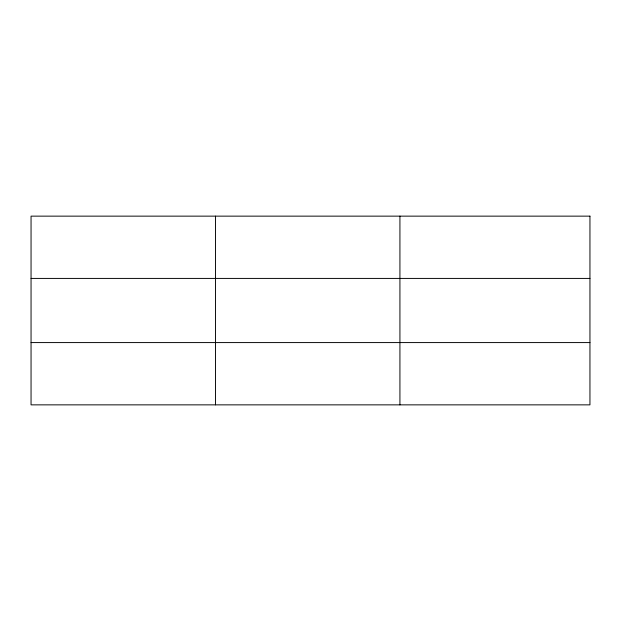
<?xml version="1.0" encoding="UTF-8"?>
<svg xmlns="http://www.w3.org/2000/svg" width="621" height="621" viewBox="0 0 621 621"><rect width="100%" height="100%" fill="white"/><g stroke="black" fill="none" stroke-linecap="round" stroke-linejoin="round"><path stroke-width="0.93" d="M215.487 216.139L215.487 404.861M399.924 216.139L399.924 404.861M31.05 278.418L589.95 278.418M31.05 342.582L589.95 342.582M589.95 216.139L589.95 404.861L31.05 404.861L31.05 216.139L589.95 216.139"/></g></svg>
